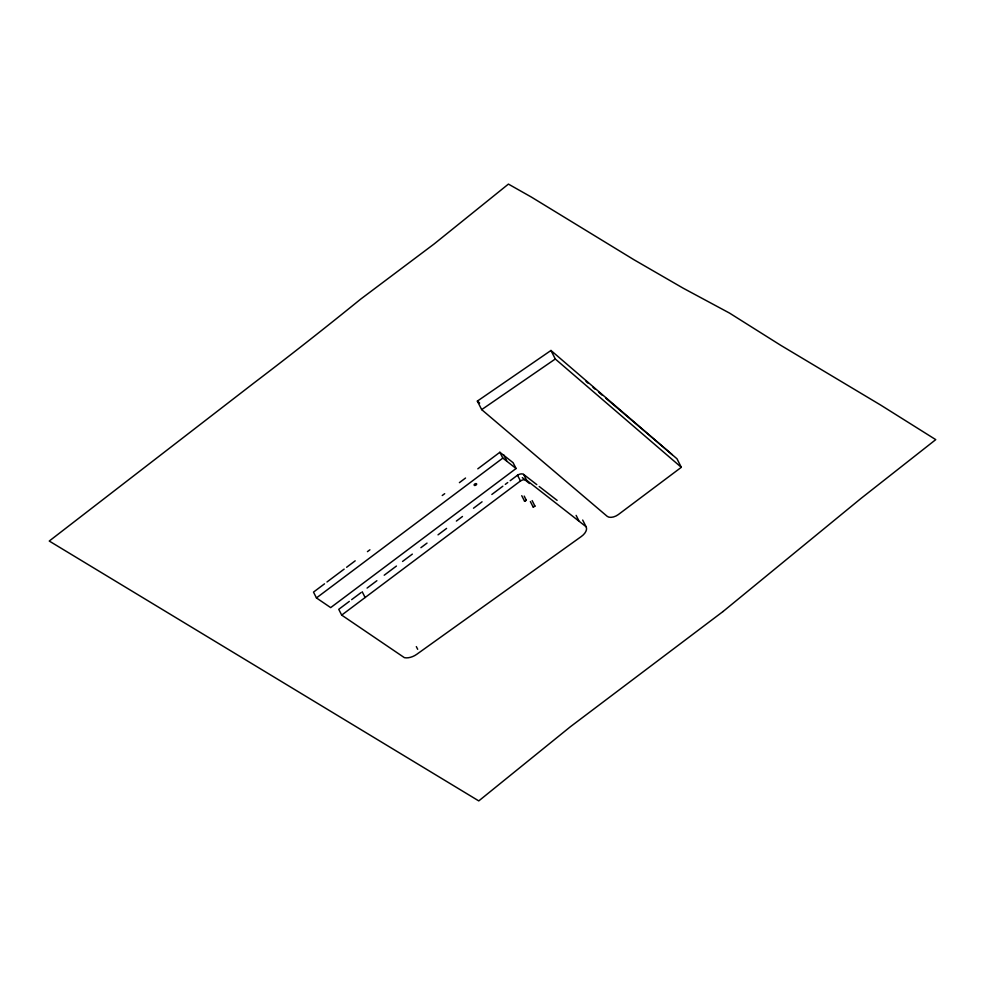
<?xml version="1.0" encoding="UTF-8"?>
<svg xmlns="http://www.w3.org/2000/svg" width="985" height="985" viewBox="0 0 985 985"><rect width="100%" height="100%" fill="white"/><g stroke="black" fill="none" stroke-linecap="round" stroke-linejoin="round"><path stroke-width="1.48" d="M324.533 583.834L313.501 592.108L316.444 597.932L330.677 607.61L516.066 468.515L513.111 462.704L499.875 452.275L477.799 468.835M326.983 581.987L344.147 569.108M346.609 567.274L355.191 560.834M367.442 551.637L369.904 549.79M442.24 495.517L444.691 493.682M459.404 482.638L465.536 478.033M316.444 597.932L502.83 458.099L516.066 468.515M349.306 601.404L338.754 609.321L341.684 615.108L404.355 657.635A11.488 6.489 -26.9 0 0 416.729 654.323L581.273 536.542A11.808 6.673 -26.9 0 0 586.063 526.704L582.689 520.068M351.645 599.643L361.027 592.613M367.085 588.07L376.873 580.719M384.212 575.215L396.438 566.043M402.557 561.45L412.346 554.112M420.903 547.685L427.022 543.104M438.029 534.843L446.587 528.416M456.375 521.077L462.482 516.485M473.489 508.235L482.059 501.808M491.835 494.47L502.842 486.208M505.293 484.374L507.743 482.539M510.181 480.705L517.519 475.201A5.073 2.869 -26.9 0 1 523.638 474.425L536.788 484.62M341.684 615.108L520.462 480.975A5.073 2.869 -26.9 0 1 526.569 480.212L586.063 526.704M681.312 467.309L618.321 514.576A8.434 4.765 -26.9 0 1 607.203 516.337L481.677 409.625L477.356 401.104L550.972 350.475L676.99 458.788L681.312 467.309L555.294 358.996L550.972 350.475M481.677 409.625L555.294 358.996M539.177 486.479L557.116 500.368M522.321 477.614L529.425 483.512M586.026 381.417L588.353 383.387M593.007 387.351L595.334 389.321M598.831 392.289L602.315 395.256M605.812 398.223L672.127 454.614M477.356 401.104L479.646 403.05M534.904 506.031L533.131 506.979L534.953 506.167L532.146 500.577M526.273 500.183L524.512 501.131L526.322 500.331L524.205 496.095M576.126 515.377L578.823 520.683M523.638 474.425L526.569 480.212M517.519 475.201L520.462 480.975M530.361 501.537L533.131 506.979M503.717 454.885L506.659 460.709M499.875 452.275L502.83 458.099M521.755 495.689L524.512 501.131M416.323 646.616L417.689 649.3M362.197 591.739L365.127 597.513M723.039 611.513L570.549 726.61L478.772 800.904L49.25 541.048L253.982 382.956A3794.269 2952.784 -58.8 0 0 360.559 299.218L434.065 244.009L508.42 184.096L531.297 197.025L633.872 259.683L683.159 288.174L729.516 313.082L780.686 345.279L880.688 405.081L935.75 439.63L860.878 498.521L723.039 611.513M474.832 485.445A1.367 0.763 -26.9 0 0 476.654 484.066A1.367 0.763 -26.9 0 0 474.696 484.054A1.367 0.763 -26.9 0 0 474.832 485.445"/></g></svg>
